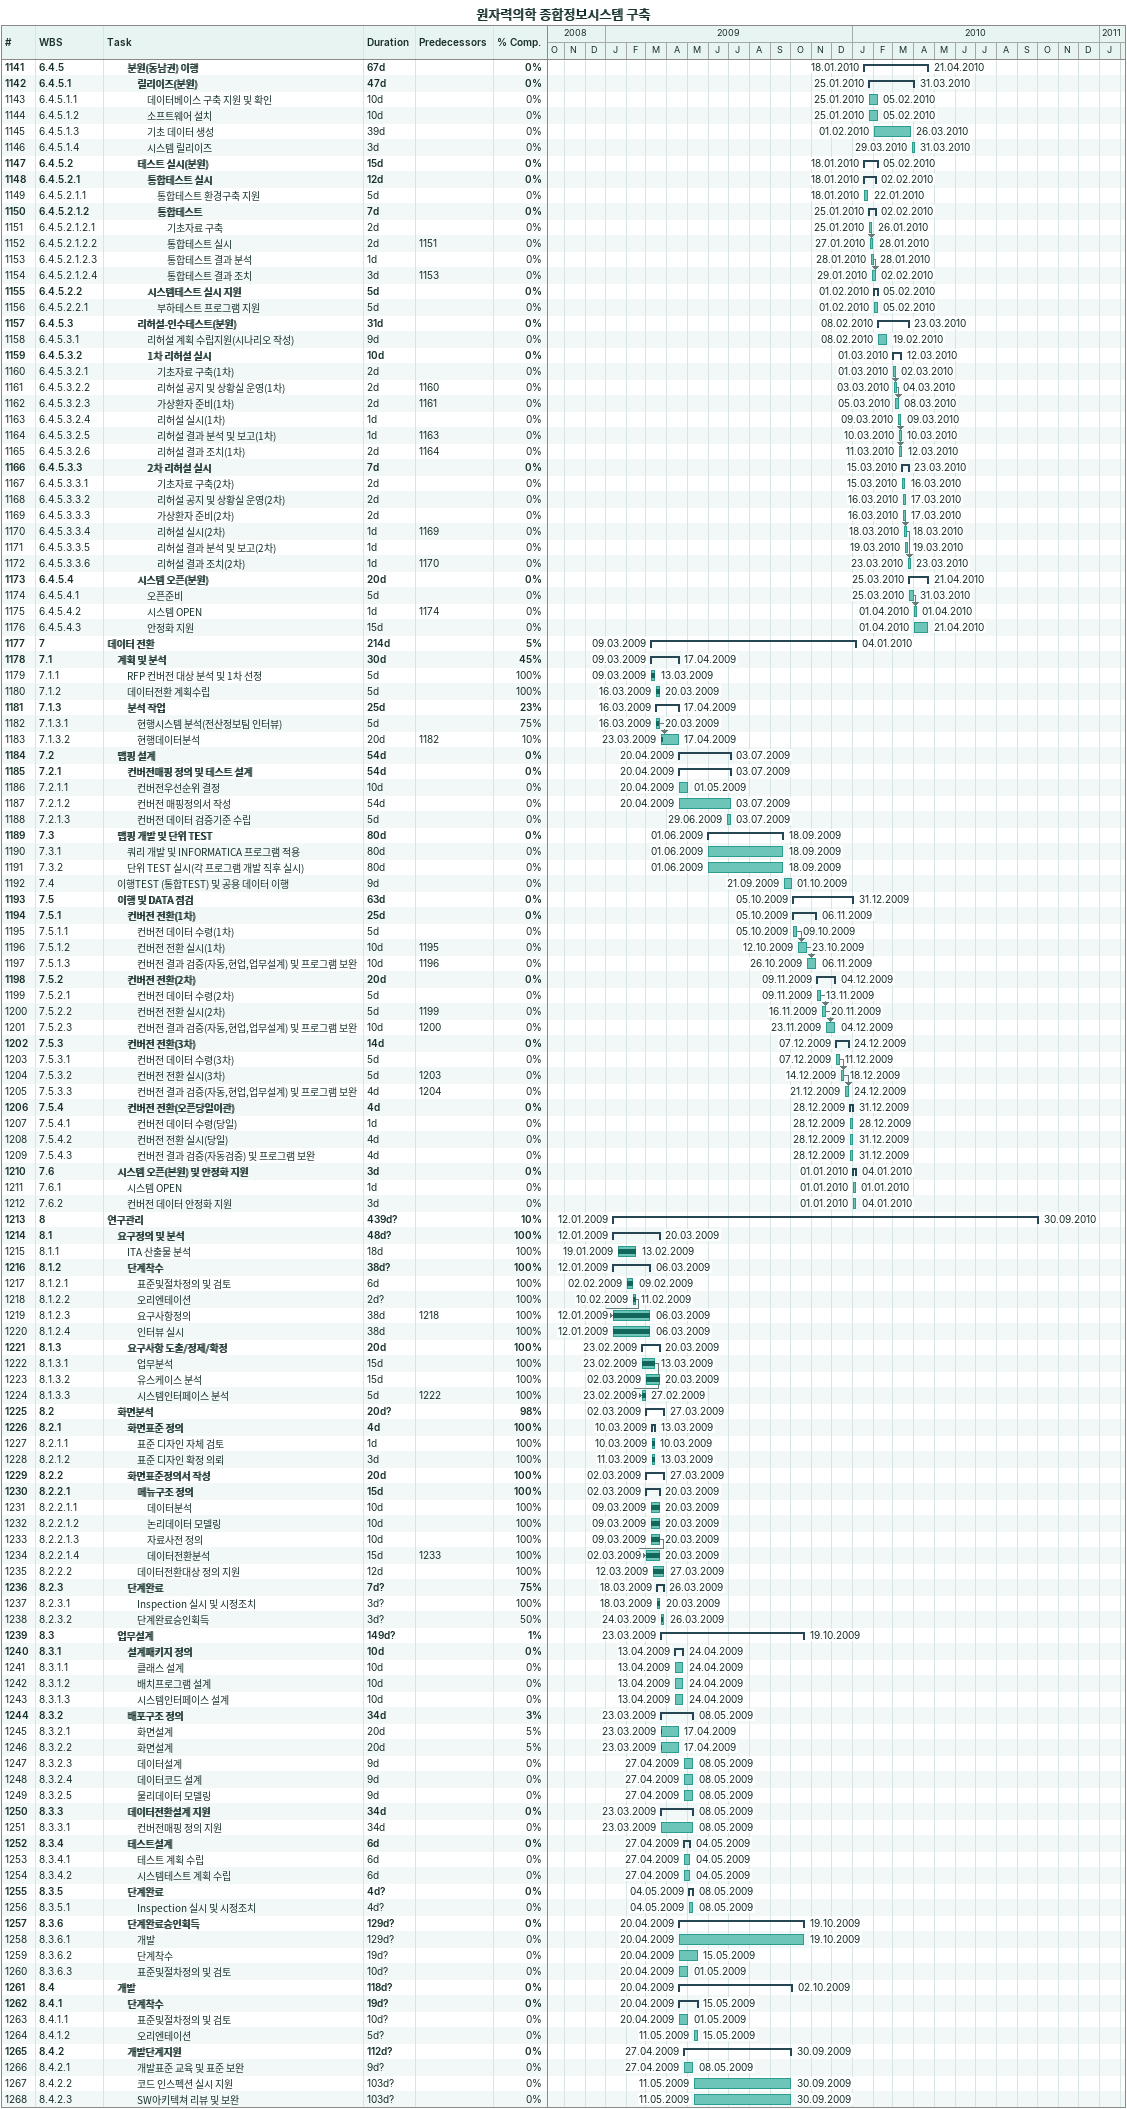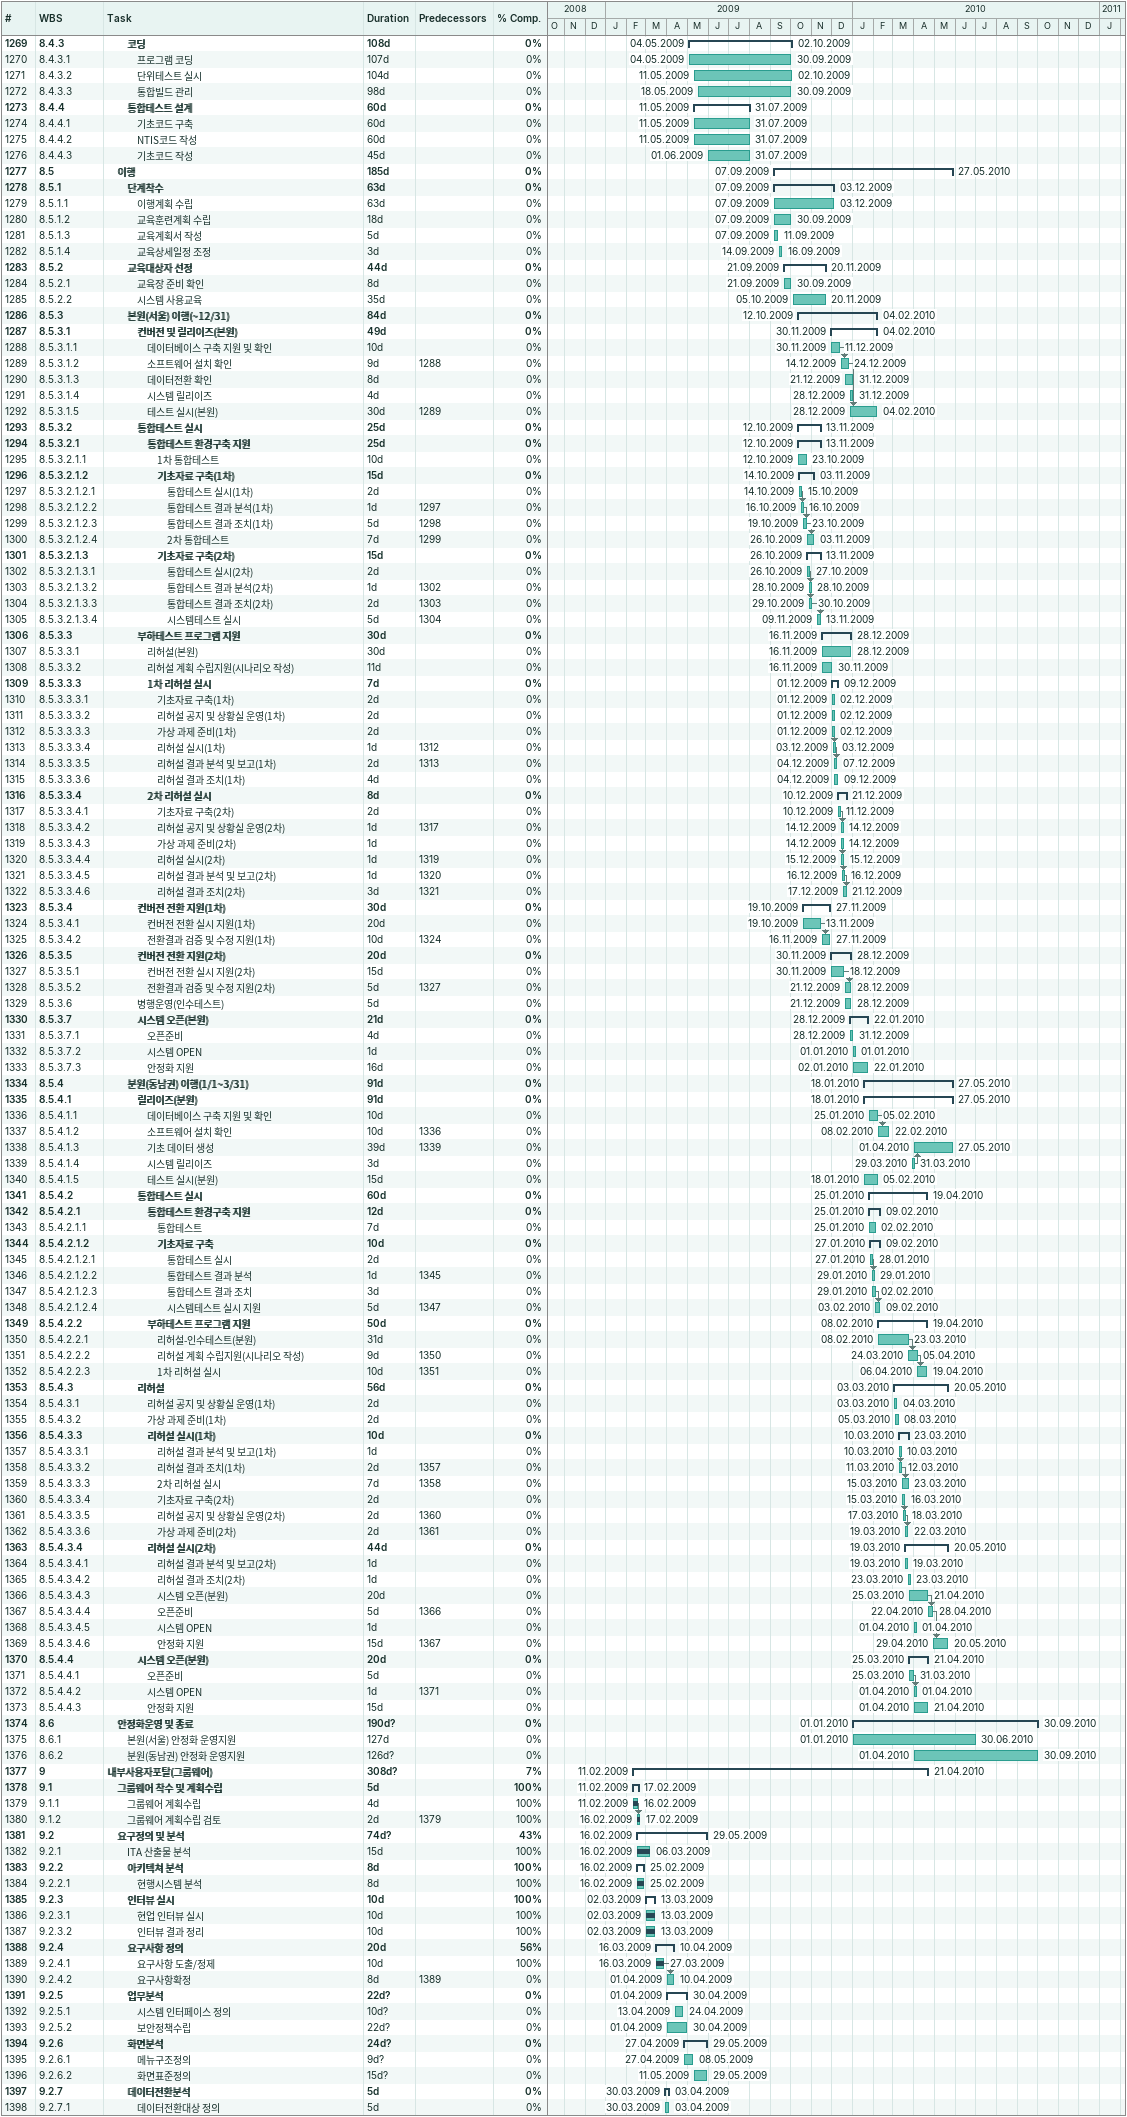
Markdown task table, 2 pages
원자력의학 종합정보시스템 구축

| ID | WBS | Task | Duration | Start | Finish | Predecessors | % complete |
|---|---|---|---|---|---|---|---|
| 1141 | 6.4.5 | **분원(동남권) 이행** | 67d | 2010-01-18 | 2010-04-21 |  | 0 |
| 1142 | 6.4.5.1 | **릴리이즈(분원)** | 47d | 2010-01-25 | 2010-03-31 |  | 0 |
| 1143 | 6.4.5.1.1 | 데이터베이스 구축 지원 및 확인 | 10d | 2010-01-25 | 2010-02-05 |  | 0 |
| 1144 | 6.4.5.1.2 | 소프트웨어 설치 | 10d | 2010-01-25 | 2010-02-05 |  | 0 |
| 1145 | 6.4.5.1.3 | 기초 데이터 생성 | 39d | 2010-02-01 | 2010-03-26 |  | 0 |
| 1146 | 6.4.5.1.4 | 시스템 릴리이즈 | 3d | 2010-03-29 | 2010-03-31 |  | 0 |
| 1147 | 6.4.5.2 | **테스트 실시(분원)** | 15d | 2010-01-18 | 2010-02-05 |  | 0 |
| 1148 | 6.4.5.2.1 | **통합테스트 실시** | 12d | 2010-01-18 | 2010-02-02 |  | 0 |
| 1149 | 6.4.5.2.1.1 | 통합테스트 환경구축 지원 | 5d | 2010-01-18 | 2010-01-22 |  | 0 |
| 1150 | 6.4.5.2.1.2 | **통합테스트** | 7d | 2010-01-25 | 2010-02-02 |  | 0 |
| 1151 | 6.4.5.2.1.2.1 | 기초자료 구축 | 2d | 2010-01-25 | 2010-01-26 |  | 0 |
| 1152 | 6.4.5.2.1.2.2 | 통합테스트 실시 | 2d | 2010-01-27 | 2010-01-28 | 1151 | 0 |
| 1153 | 6.4.5.2.1.2.3 | 통합테스트 결과 분석 | 1d | 2010-01-28 | 2010-01-28 |  | 0 |
| 1154 | 6.4.5.2.1.2.4 | 통합테스트 결과 조치 | 3d | 2010-01-29 | 2010-02-02 | 1153 | 0 |
| 1155 | 6.4.5.2.2 | **시스템테스트 실시 지원** | 5d | 2010-02-01 | 2010-02-05 |  | 0 |
| 1156 | 6.4.5.2.2.1 | 부하테스트 프로그램 지원 | 5d | 2010-02-01 | 2010-02-05 |  | 0 |
| 1157 | 6.4.5.3 | **리허설-인수테스트(분원)** | 31d | 2010-02-08 | 2010-03-23 |  | 0 |
| 1158 | 6.4.5.3.1 | 리허설 계획 수립지원(시나리오 작성) | 9d | 2010-02-08 | 2010-02-19 |  | 0 |
| 1159 | 6.4.5.3.2 | **1차 리허설 실시** | 10d | 2010-03-01 | 2010-03-12 |  | 0 |
| 1160 | 6.4.5.3.2.1 | 기초자료 구축(1차) | 2d | 2010-03-01 | 2010-03-02 |  | 0 |
| 1161 | 6.4.5.3.2.2 | 리허설 공지 및 상황실 운영(1차) | 2d | 2010-03-03 | 2010-03-04 | 1160 | 0 |
| 1162 | 6.4.5.3.2.3 | 가상환자 준비(1차) | 2d | 2010-03-05 | 2010-03-08 | 1161 | 0 |
| 1163 | 6.4.5.3.2.4 | 리허설 실시(1차) | 1d | 2010-03-09 | 2010-03-09 |  | 0 |
| 1164 | 6.4.5.3.2.5 | 리허설 결과 분석 및 보고(1차) | 1d | 2010-03-10 | 2010-03-10 | 1163 | 0 |
| 1165 | 6.4.5.3.2.6 | 리허설 결과 조치(1차) | 2d | 2010-03-11 | 2010-03-12 | 1164 | 0 |
| 1166 | 6.4.5.3.3 | **2차 리허설 실시** | 7d | 2010-03-15 | 2010-03-23 |  | 0 |
| 1167 | 6.4.5.3.3.1 | 기초자료 구축(2차) | 2d | 2010-03-15 | 2010-03-16 |  | 0 |
| 1168 | 6.4.5.3.3.2 | 리허설 공지 및 상황실 운영(2차) | 2d | 2010-03-16 | 2010-03-17 |  | 0 |
| 1169 | 6.4.5.3.3.3 | 가상환자 준비(2차) | 2d | 2010-03-16 | 2010-03-17 |  | 0 |
| 1170 | 6.4.5.3.3.4 | 리허설 실시(2차) | 1d | 2010-03-18 | 2010-03-18 | 1169 | 0 |
| 1171 | 6.4.5.3.3.5 | 리허설 결과 분석 및 보고(2차) | 1d | 2010-03-19 | 2010-03-19 |  | 0 |
| 1172 | 6.4.5.3.3.6 | 리허설 결과 조치(2차) | 1d | 2010-03-23 | 2010-03-23 | 1170 | 0 |
| 1173 | 6.4.5.4 | **시스템 오픈(분원)** | 20d | 2010-03-25 | 2010-04-21 |  | 0 |
| 1174 | 6.4.5.4.1 | 오픈준비 | 5d | 2010-03-25 | 2010-03-31 |  | 0 |
| 1175 | 6.4.5.4.2 | 시스템 OPEN | 1d | 2010-04-01 | 2010-04-01 | 1174 | 0 |
| 1176 | 6.4.5.4.3 | 안정화 지원 | 15d | 2010-04-01 | 2010-04-21 |  | 0 |
| 1177 | 7 | **데이터 전환** | 214d | 2009-03-09 | 2010-01-04 |  | 5 |
| 1178 | 7.1 | **계획 및 분석** | 30d | 2009-03-09 | 2009-04-17 |  | 45 |
| 1179 | 7.1.1 | RFP 컨버전 대상 분석 및 1차 선정 | 5d | 2009-03-09 | 2009-03-13 |  | 100 |
| 1180 | 7.1.2 | 데이터전환 계획수립 | 5d | 2009-03-16 | 2009-03-20 |  | 100 |
| 1181 | 7.1.3 | **분석 작업** | 25d | 2009-03-16 | 2009-04-17 |  | 23 |
| 1182 | 7.1.3.1 | 현행시스템 분석(전산정보팀 인터뷰) | 5d | 2009-03-16 | 2009-03-20 |  | 75 |
| 1183 | 7.1.3.2 | 현행데이터분석 | 20d | 2009-03-23 | 2009-04-17 | 1182 | 10 |
| 1184 | 7.2 | **맵핑 설계** | 54d | 2009-04-20 | 2009-07-03 |  | 0 |
| 1185 | 7.2.1 | **컨버전매핑 정의 및 테스트 설계** | 54d | 2009-04-20 | 2009-07-03 |  | 0 |
| 1186 | 7.2.1.1 | 컨버전우선순위 결정 | 10d | 2009-04-20 | 2009-05-01 |  | 0 |
| 1187 | 7.2.1.2 | 컨버전 매핑정의서 작성 | 54d | 2009-04-20 | 2009-07-03 |  | 0 |
| 1188 | 7.2.1.3 | 컨버전 데이터 검증기준 수립 | 5d | 2009-06-29 | 2009-07-03 |  | 0 |
| 1189 | 7.3 | **맵핑 개발 및 단위 TEST** | 80d | 2009-06-01 | 2009-09-18 |  | 0 |
| 1190 | 7.3.1 | 쿼리 개발 및 INFORMATICA 프로그램 적용 | 80d | 2009-06-01 | 2009-09-18 |  | 0 |
| 1191 | 7.3.2 | 단위 TEST 실시(각 프로그램 개발 직후 실시) | 80d | 2009-06-01 | 2009-09-18 |  | 0 |
| 1192 | 7.4 | 이행TEST (통합TEST) 및 공용 데이터 이행 | 9d | 2009-09-21 | 2009-10-01 |  | 0 |
| 1193 | 7.5 | **이행 및 DATA 점검** | 63d | 2009-10-05 | 2009-12-31 |  | 0 |
| 1194 | 7.5.1 | **컨버전 전환(1차)** | 25d | 2009-10-05 | 2009-11-06 |  | 0 |
| 1195 | 7.5.1.1 | 컨버전 데이터 수령(1차) | 5d | 2009-10-05 | 2009-10-09 |  | 0 |
| 1196 | 7.5.1.2 | 컨버전 전환 실시(1차) | 10d | 2009-10-12 | 2009-10-23 | 1195 | 0 |
| 1197 | 7.5.1.3 | 컨버전 결과 검증(자동,현업,업무설계) 및 프로그램 보완 | 10d | 2009-10-26 | 2009-11-06 | 1196 | 0 |
| 1198 | 7.5.2 | **컨버전 전환(2차)** | 20d | 2009-11-09 | 2009-12-04 |  | 0 |
| 1199 | 7.5.2.1 | 컨버전 데이터 수령(2차) | 5d | 2009-11-09 | 2009-11-13 |  | 0 |
| 1200 | 7.5.2.2 | 컨버전 전환 실시(2차) | 5d | 2009-11-16 | 2009-11-20 | 1199 | 0 |
| 1201 | 7.5.2.3 | 컨버전 결과 검증(자동,현업,업무설계) 및 프로그램 보완 | 10d | 2009-11-23 | 2009-12-04 | 1200 | 0 |
| 1202 | 7.5.3 | **컨버전 전환(3차)** | 14d | 2009-12-07 | 2009-12-24 |  | 0 |
| 1203 | 7.5.3.1 | 컨버전 데이터 수령(3차) | 5d | 2009-12-07 | 2009-12-11 |  | 0 |
| 1204 | 7.5.3.2 | 컨버전 전환 실시(3차) | 5d | 2009-12-14 | 2009-12-18 | 1203 | 0 |
| 1205 | 7.5.3.3 | 컨버전 결과 검증(자동,현업,업무설계) 및 프로그램 보완 | 4d | 2009-12-21 | 2009-12-24 | 1204 | 0 |
| 1206 | 7.5.4 | **컨버전 전환(오픈당일이관)** | 4d | 2009-12-28 | 2009-12-31 |  | 0 |
| 1207 | 7.5.4.1 | 컨버전 데이터 수령(당일) | 1d | 2009-12-28 | 2009-12-28 |  | 0 |
| 1208 | 7.5.4.2 | 컨버전 전환 실시(당일) | 4d | 2009-12-28 | 2009-12-31 |  | 0 |
| 1209 | 7.5.4.3 | 컨버전 결과 검증(자동검증) 및 프로그램 보완 | 4d | 2009-12-28 | 2009-12-31 |  | 0 |
| 1210 | 7.6 | **시스템 오픈(본원) 및 안정화 지원** | 3d | 2010-01-01 | 2010-01-04 |  | 0 |
| 1211 | 7.6.1 | 시스템 OPEN | 1d | 2010-01-01 | 2010-01-01 |  | 0 |
| 1212 | 7.6.2 | 컨버전 데이터 안정화 지원 | 3d | 2010-01-01 | 2010-01-04 |  | 0 |
| 1213 | 8 | **연구관리** | 439d? | 2009-01-12 | 2010-09-30 |  | 10 |
| 1214 | 8.1 | **요구정의 및 분석** | 48d? | 2009-01-12 | 2009-03-20 |  | 100 |
| 1215 | 8.1.1 | ITA 산출물 분석 | 18d | 2009-01-19 | 2009-02-13 |  | 100 |
| 1216 | 8.1.2 | **단계착수** | 38d? | 2009-01-12 | 2009-03-06 |  | 100 |
| 1217 | 8.1.2.1 | 표준및절차정의 및 검토 | 6d | 2009-02-02 | 2009-02-09 |  | 100 |
| 1218 | 8.1.2.2 | 오리엔테이션 | 2d? | 2009-02-10 | 2009-02-11 |  | 100 |
| 1219 | 8.1.2.3 | 요구사항정의 | 38d | 2009-01-12 | 2009-03-06 | 1218 | 100 |
| 1220 | 8.1.2.4 | 인터뷰 실시 | 38d | 2009-01-12 | 2009-03-06 |  | 100 |
| 1221 | 8.1.3 | **요구사항 도출/정제/확정** | 20d | 2009-02-23 | 2009-03-20 |  | 100 |
| 1222 | 8.1.3.1 | 업무분석 | 15d | 2009-02-23 | 2009-03-13 |  | 100 |
| 1223 | 8.1.3.2 | 유스케이스 분석 | 15d | 2009-03-02 | 2009-03-20 |  | 100 |
| 1224 | 8.1.3.3 | 시스템인터페이스 분석 | 5d | 2009-02-23 | 2009-02-27 | 1222 | 100 |
| 1225 | 8.2 | **화면분석** | 20d? | 2009-03-02 | 2009-03-27 |  | 98 |
| 1226 | 8.2.1 | **화면표준 정의** | 4d | 2009-03-10 | 2009-03-13 |  | 100 |
| 1227 | 8.2.1.1 | 표준 디자인 자체 검토 | 1d | 2009-03-10 | 2009-03-10 |  | 100 |
| 1228 | 8.2.1.2 | 표준 디자인 확정 의뢰 | 3d | 2009-03-11 | 2009-03-13 |  | 100 |
| 1229 | 8.2.2 | **화면표준정의서 작성** | 20d | 2009-03-02 | 2009-03-27 |  | 100 |
| 1230 | 8.2.2.1 | **메뉴구조 정의** | 15d | 2009-03-02 | 2009-03-20 |  | 100 |
| 1231 | 8.2.2.1.1 | 데이터분석 | 10d | 2009-03-09 | 2009-03-20 |  | 100 |
| 1232 | 8.2.2.1.2 | 논리데이터 모델링 | 10d | 2009-03-09 | 2009-03-20 |  | 100 |
| 1233 | 8.2.2.1.3 | 자료사전 정의 | 10d | 2009-03-09 | 2009-03-20 |  | 100 |
| 1234 | 8.2.2.1.4 | 데이터전환분석 | 15d | 2009-03-02 | 2009-03-20 | 1233 | 100 |
| 1235 | 8.2.2.2 | 데이터전환대상 정의 지원 | 12d | 2009-03-12 | 2009-03-27 |  | 100 |
| 1236 | 8.2.3 | **단계완료** | 7d? | 2009-03-18 | 2009-03-26 |  | 75 |
| 1237 | 8.2.3.1 | Inspection 실시 및 시정조치 | 3d? | 2009-03-18 | 2009-03-20 |  | 100 |
| 1238 | 8.2.3.2 | 단계완료승인획득 | 3d? | 2009-03-24 | 2009-03-26 |  | 50 |
| 1239 | 8.3 | **업무설계** | 149d? | 2009-03-23 | 2009-10-19 |  | 1 |
| 1240 | 8.3.1 | **설계패키지 정의** | 10d | 2009-04-13 | 2009-04-24 |  | 0 |
| 1241 | 8.3.1.1 | 클래스 설계 | 10d | 2009-04-13 | 2009-04-24 |  | 0 |
| 1242 | 8.3.1.2 | 배치프로그램 설계 | 10d | 2009-04-13 | 2009-04-24 |  | 0 |
| 1243 | 8.3.1.3 | 시스템인터페이스 설계 | 10d | 2009-04-13 | 2009-04-24 |  | 0 |
| 1244 | 8.3.2 | **배포구조 정의** | 34d | 2009-03-23 | 2009-05-08 |  | 3 |
| 1245 | 8.3.2.1 | 화면설계 | 20d | 2009-03-23 | 2009-04-17 |  | 5 |
| 1246 | 8.3.2.2 | 화면설계 | 20d | 2009-03-23 | 2009-04-17 |  | 5 |
| 1247 | 8.3.2.3 | 데이터설계 | 9d | 2009-04-27 | 2009-05-08 |  | 0 |
| 1248 | 8.3.2.4 | 데이터코드 설계 | 9d | 2009-04-27 | 2009-05-08 |  | 0 |
| 1249 | 8.3.2.5 | 물리데이터 모델링 | 9d | 2009-04-27 | 2009-05-08 |  | 0 |
| 1250 | 8.3.3 | **데이터전환설계 지원** | 34d | 2009-03-23 | 2009-05-08 |  | 0 |
| 1251 | 8.3.3.1 | 컨버전매핑 정의 지원 | 34d | 2009-03-23 | 2009-05-08 |  | 0 |
| 1252 | 8.3.4 | **테스트설계** | 6d | 2009-04-27 | 2009-05-04 |  | 0 |
| 1253 | 8.3.4.1 | 테스트 계획 수립 | 6d | 2009-04-27 | 2009-05-04 |  | 0 |
| 1254 | 8.3.4.2 | 시스템테스트 계획 수립 | 6d | 2009-04-27 | 2009-05-04 |  | 0 |
| 1255 | 8.3.5 | **단계완료** | 4d? | 2009-05-04 | 2009-05-08 |  | 0 |
| 1256 | 8.3.5.1 | Inspection 실시 및 시정조치 | 4d? | 2009-05-04 | 2009-05-08 |  | 0 |
| 1257 | 8.3.6 | **단계완료승인획득** | 129d? | 2009-04-20 | 2009-10-19 |  | 0 |
| 1258 | 8.3.6.1 | 개발 | 129d? | 2009-04-20 | 2009-10-19 |  | 0 |
| 1259 | 8.3.6.2 | 단계착수 | 19d? | 2009-04-20 | 2009-05-15 |  | 0 |
| 1260 | 8.3.6.3 | 표준및절차정의 및 검토 | 10d? | 2009-04-20 | 2009-05-01 |  | 0 |
| 1261 | 8.4 | **개발** | 118d? | 2009-04-20 | 2009-10-02 |  | 0 |
| 1262 | 8.4.1 | **단계착수** | 19d? | 2009-04-20 | 2009-05-15 |  | 0 |
| 1263 | 8.4.1.1 | 표준및절차정의 및 검토 | 10d? | 2009-04-20 | 2009-05-01 |  | 0 |
| 1264 | 8.4.1.2 | 오리엔테이션 | 5d? | 2009-05-11 | 2009-05-15 |  | 0 |
| 1265 | 8.4.2 | **개발단계지원** | 112d? | 2009-04-27 | 2009-09-30 |  | 0 |
| 1266 | 8.4.2.1 | 개발표준 교육 및 표준 보완 | 9d? | 2009-04-27 | 2009-05-08 |  | 0 |
| 1267 | 8.4.2.2 | 코드 인스펙션 실시 지원 | 103d? | 2009-05-11 | 2009-09-30 |  | 0 |
| 1268 | 8.4.2.3 | SW아키텍쳐 리뷰 및 보완 | 103d? | 2009-05-11 | 2009-09-30 |  | 0 |
| 1269 | 8.4.3 | **코딩** | 108d | 2009-05-04 | 2009-10-02 |  | 0 |
| 1270 | 8.4.3.1 | 프로그램 코딩 | 107d | 2009-05-04 | 2009-09-30 |  | 0 |
| 1271 | 8.4.3.2 | 단위테스트 실시 | 104d | 2009-05-11 | 2009-10-02 |  | 0 |
| 1272 | 8.4.3.3 | 통합빌드 관리 | 98d | 2009-05-18 | 2009-09-30 |  | 0 |
| 1273 | 8.4.4 | **통합테스트 설계** | 60d | 2009-05-11 | 2009-07-31 |  | 0 |
| 1274 | 8.4.4.1 | 기초코드 구축 | 60d | 2009-05-11 | 2009-07-31 |  | 0 |
| 1275 | 8.4.4.2 | NTIS코드 작성 | 60d | 2009-05-11 | 2009-07-31 |  | 0 |
| 1276 | 8.4.4.3 | 기초코드 작성 | 45d | 2009-06-01 | 2009-07-31 |  | 0 |
| 1277 | 8.5 | **이행** | 185d | 2009-09-07 | 2010-05-27 |  | 0 |
| 1278 | 8.5.1 | **단계착수** | 63d | 2009-09-07 | 2009-12-03 |  | 0 |
| 1279 | 8.5.1.1 | 이행계획 수립 | 63d | 2009-09-07 | 2009-12-03 |  | 0 |
| 1280 | 8.5.1.2 | 교육훈련계획 수립 | 18d | 2009-09-07 | 2009-09-30 |  | 0 |
| 1281 | 8.5.1.3 | 교육계획서 작성 | 5d | 2009-09-07 | 2009-09-11 |  | 0 |
| 1282 | 8.5.1.4 | 교육상세일정 조정 | 3d | 2009-09-14 | 2009-09-16 |  | 0 |
| 1283 | 8.5.2 | **교육대상자 선정** | 44d | 2009-09-21 | 2009-11-20 |  | 0 |
| 1284 | 8.5.2.1 | 교육장 준비 확인 | 8d | 2009-09-21 | 2009-09-30 |  | 0 |
| 1285 | 8.5.2.2 | 시스템 사용교육 | 35d | 2009-10-05 | 2009-11-20 |  | 0 |
| 1286 | 8.5.3 | **본원(서울) 이행(~12/31)** | 84d | 2009-10-12 | 2010-02-04 |  | 0 |
| 1287 | 8.5.3.1 | **컨버전 및 릴리이즈(본원)** | 49d | 2009-11-30 | 2010-02-04 |  | 0 |
| 1288 | 8.5.3.1.1 | 데이터베이스 구축 지원 및 확인 | 10d | 2009-11-30 | 2009-12-11 |  | 0 |
| 1289 | 8.5.3.1.2 | 소프트웨어 설치 확인 | 9d | 2009-12-14 | 2009-12-24 | 1288 | 0 |
| 1290 | 8.5.3.1.3 | 데이터전환 확인 | 8d | 2009-12-21 | 2009-12-31 |  | 0 |
| 1291 | 8.5.3.1.4 | 시스템 릴리이즈 | 4d | 2009-12-28 | 2009-12-31 |  | 0 |
| 1292 | 8.5.3.1.5 | 테스트 실시(본원) | 30d | 2009-12-28 | 2010-02-04 | 1289 | 0 |
| 1293 | 8.5.3.2 | **통합테스트 실시** | 25d | 2009-10-12 | 2009-11-13 |  | 0 |
| 1294 | 8.5.3.2.1 | **통합테스트 환경구축 지원** | 25d | 2009-10-12 | 2009-11-13 |  | 0 |
| 1295 | 8.5.3.2.1.1 | 1차 통합테스트 | 10d | 2009-10-12 | 2009-10-23 |  | 0 |
| 1296 | 8.5.3.2.1.2 | **기초자료 구축(1차)** | 15d | 2009-10-14 | 2009-11-03 |  | 0 |
| 1297 | 8.5.3.2.1.2.1 | 통합테스트 실시(1차) | 2d | 2009-10-14 | 2009-10-15 |  | 0 |
| 1298 | 8.5.3.2.1.2.2 | 통합테스트 결과 분석(1차) | 1d | 2009-10-16 | 2009-10-16 | 1297 | 0 |
| 1299 | 8.5.3.2.1.2.3 | 통합테스트 결과 조치(1차) | 5d | 2009-10-19 | 2009-10-23 | 1298 | 0 |
| 1300 | 8.5.3.2.1.2.4 | 2차 통합테스트 | 7d | 2009-10-26 | 2009-11-03 | 1299 | 0 |
| 1301 | 8.5.3.2.1.3 | **기초자료 구축(2차)** | 15d | 2009-10-26 | 2009-11-13 |  | 0 |
| 1302 | 8.5.3.2.1.3.1 | 통합테스트 실시(2차) | 2d | 2009-10-26 | 2009-10-27 |  | 0 |
| 1303 | 8.5.3.2.1.3.2 | 통합테스트 결과 분석(2차) | 1d | 2009-10-28 | 2009-10-28 | 1302 | 0 |
| 1304 | 8.5.3.2.1.3.3 | 통합테스트 결과 조치(2차) | 2d | 2009-10-29 | 2009-10-30 | 1303 | 0 |
| 1305 | 8.5.3.2.1.3.4 | 시스템테스트 실시 | 5d | 2009-11-09 | 2009-11-13 | 1304 | 0 |
| 1306 | 8.5.3.3 | **부하테스트 프로그램 지원** | 30d | 2009-11-16 | 2009-12-28 |  | 0 |
| 1307 | 8.5.3.3.1 | 리허설(본원) | 30d | 2009-11-16 | 2009-12-28 |  | 0 |
| 1308 | 8.5.3.3.2 | 리허설 계획 수립지원(시나리오 작성) | 11d | 2009-11-16 | 2009-11-30 |  | 0 |
| 1309 | 8.5.3.3.3 | **1차 리허설 실시** | 7d | 2009-12-01 | 2009-12-09 |  | 0 |
| 1310 | 8.5.3.3.3.1 | 기초자료 구축(1차) | 2d | 2009-12-01 | 2009-12-02 |  | 0 |
| 1311 | 8.5.3.3.3.2 | 리허설 공지 및 상황실 운영(1차) | 2d | 2009-12-01 | 2009-12-02 |  | 0 |
| 1312 | 8.5.3.3.3.3 | 가상 과제 준비(1차) | 2d | 2009-12-01 | 2009-12-02 |  | 0 |
| 1313 | 8.5.3.3.3.4 | 리허설 실시(1차) | 1d | 2009-12-03 | 2009-12-03 | 1312 | 0 |
| 1314 | 8.5.3.3.3.5 | 리허설 결과 분석 및 보고(1차) | 2d | 2009-12-04 | 2009-12-07 | 1313 | 0 |
| 1315 | 8.5.3.3.3.6 | 리허설 결과 조치(1차) | 4d | 2009-12-04 | 2009-12-09 |  | 0 |
| 1316 | 8.5.3.3.4 | **2차 리허설 실시** | 8d | 2009-12-10 | 2009-12-21 |  | 0 |
| 1317 | 8.5.3.3.4.1 | 기초자료 구축(2차) | 2d | 2009-12-10 | 2009-12-11 |  | 0 |
| 1318 | 8.5.3.3.4.2 | 리허설 공지 및 상황실 운영(2차) | 1d | 2009-12-14 | 2009-12-14 | 1317 | 0 |
| 1319 | 8.5.3.3.4.3 | 가상 과제 준비(2차) | 1d | 2009-12-14 | 2009-12-14 |  | 0 |
| 1320 | 8.5.3.3.4.4 | 리허설 실시(2차) | 1d | 2009-12-15 | 2009-12-15 | 1319 | 0 |
| 1321 | 8.5.3.3.4.5 | 리허설 결과 분석 및 보고(2차) | 1d | 2009-12-16 | 2009-12-16 | 1320 | 0 |
| 1322 | 8.5.3.3.4.6 | 리허설 결과 조치(2차) | 3d | 2009-12-17 | 2009-12-21 | 1321 | 0 |
| 1323 | 8.5.3.4 | **컨버전 전환 지원(1차)** | 30d | 2009-10-19 | 2009-11-27 |  | 0 |
| 1324 | 8.5.3.4.1 | 컨버전 전환 실시 지원(1차) | 20d | 2009-10-19 | 2009-11-13 |  | 0 |
| 1325 | 8.5.3.4.2 | 전환결과 검증 및 수정 지원(1차) | 10d | 2009-11-16 | 2009-11-27 | 1324 | 0 |
| 1326 | 8.5.3.5 | **컨버전 전환 지원(2차)** | 20d | 2009-11-30 | 2009-12-28 |  | 0 |
| 1327 | 8.5.3.5.1 | 컨버전 전환 실시 지원(2차) | 15d | 2009-11-30 | 2009-12-18 |  | 0 |
| 1328 | 8.5.3.5.2 | 전환결과 검증 및 수정 지원(2차) | 5d | 2009-12-21 | 2009-12-28 | 1327 | 0 |
| 1329 | 8.5.3.6 | 병행운영(인수테스트) | 5d | 2009-12-21 | 2009-12-28 |  | 0 |
| 1330 | 8.5.3.7 | **시스템 오픈(본원)** | 21d | 2009-12-28 | 2010-01-22 |  | 0 |
| 1331 | 8.5.3.7.1 | 오픈준비 | 4d | 2009-12-28 | 2009-12-31 |  | 0 |
| 1332 | 8.5.3.7.2 | 시스템 OPEN | 1d | 2010-01-01 | 2010-01-01 |  | 0 |
| 1333 | 8.5.3.7.3 | 안정화 지원 | 16d | 2010-01-02 | 2010-01-22 |  | 0 |
| 1334 | 8.5.4 | **분원(동남권) 이행(1/1~3/31)** | 91d | 2010-01-18 | 2010-05-27 |  | 0 |
| 1335 | 8.5.4.1 | **릴리이즈(분원)** | 91d | 2010-01-18 | 2010-05-27 |  | 0 |
| 1336 | 8.5.4.1.1 | 데이터베이스 구축 지원 및 확인 | 10d | 2010-01-25 | 2010-02-05 |  | 0 |
| 1337 | 8.5.4.1.2 | 소프트웨어 설치 확인 | 10d | 2010-02-08 | 2010-02-22 | 1336 | 0 |
| 1338 | 8.5.4.1.3 | 기초 데이터 생성 | 39d | 2010-04-01 | 2010-05-27 | 1339 | 0 |
| 1339 | 8.5.4.1.4 | 시스템 릴리이즈 | 3d | 2010-03-29 | 2010-03-31 |  | 0 |
| 1340 | 8.5.4.1.5 | 테스트 실시(분원) | 15d | 2010-01-18 | 2010-02-05 |  | 0 |
| 1341 | 8.5.4.2 | **통합테스트 실시** | 60d | 2010-01-25 | 2010-04-19 |  | 0 |
| 1342 | 8.5.4.2.1 | **통합테스트 환경구축 지원** | 12d | 2010-01-25 | 2010-02-09 |  | 0 |
| 1343 | 8.5.4.2.1.1 | 통합테스트 | 7d | 2010-01-25 | 2010-02-02 |  | 0 |
| 1344 | 8.5.4.2.1.2 | **기초자료 구축** | 10d | 2010-01-27 | 2010-02-09 |  | 0 |
| 1345 | 8.5.4.2.1.2.1 | 통합테스트 실시 | 2d | 2010-01-27 | 2010-01-28 |  | 0 |
| 1346 | 8.5.4.2.1.2.2 | 통합테스트 결과 분석 | 1d | 2010-01-29 | 2010-01-29 | 1345 | 0 |
| 1347 | 8.5.4.2.1.2.3 | 통합테스트 결과 조치 | 3d | 2010-01-29 | 2010-02-02 |  | 0 |
| 1348 | 8.5.4.2.1.2.4 | 시스템테스트 실시 지원 | 5d | 2010-02-03 | 2010-02-09 | 1347 | 0 |
| 1349 | 8.5.4.2.2 | **부하테스트 프로그램 지원** | 50d | 2010-02-08 | 2010-04-19 |  | 0 |
| 1350 | 8.5.4.2.2.1 | 리허설-인수테스트(분원) | 31d | 2010-02-08 | 2010-03-23 |  | 0 |
| 1351 | 8.5.4.2.2.2 | 리허설 계획 수립지원(시나리오 작성) | 9d | 2010-03-24 | 2010-04-05 | 1350 | 0 |
| 1352 | 8.5.4.2.2.3 | 1차 리허설 실시 | 10d | 2010-04-06 | 2010-04-19 | 1351 | 0 |
| 1353 | 8.5.4.3 | **리허설** | 56d | 2010-03-03 | 2010-05-20 |  | 0 |
| 1354 | 8.5.4.3.1 | 리허설 공지 및 상황실 운영(1차) | 2d | 2010-03-03 | 2010-03-04 |  | 0 |
| 1355 | 8.5.4.3.2 | 가상 과제 준비(1차) | 2d | 2010-03-05 | 2010-03-08 |  | 0 |
| 1356 | 8.5.4.3.3 | **리허설 실시(1차)** | 10d | 2010-03-10 | 2010-03-23 |  | 0 |
| 1357 | 8.5.4.3.3.1 | 리허설 결과 분석 및 보고(1차) | 1d | 2010-03-10 | 2010-03-10 |  | 0 |
| 1358 | 8.5.4.3.3.2 | 리허설 결과 조치(1차) | 2d | 2010-03-11 | 2010-03-12 | 1357 | 0 |
| 1359 | 8.5.4.3.3.3 | 2차 리허설 실시 | 7d | 2010-03-15 | 2010-03-23 | 1358 | 0 |
| 1360 | 8.5.4.3.3.4 | 기초자료 구축(2차) | 2d | 2010-03-15 | 2010-03-16 |  | 0 |
| 1361 | 8.5.4.3.3.5 | 리허설 공지 및 상황실 운영(2차) | 2d | 2010-03-17 | 2010-03-18 | 1360 | 0 |
| 1362 | 8.5.4.3.3.6 | 가상 과제 준비(2차) | 2d | 2010-03-19 | 2010-03-22 | 1361 | 0 |
| 1363 | 8.5.4.3.4 | **리허설 실시(2차)** | 44d | 2010-03-19 | 2010-05-20 |  | 0 |
| 1364 | 8.5.4.3.4.1 | 리허설 결과 분석 및 보고(2차) | 1d | 2010-03-19 | 2010-03-19 |  | 0 |
| 1365 | 8.5.4.3.4.2 | 리허설 결과 조치(2차) | 1d | 2010-03-23 | 2010-03-23 |  | 0 |
| 1366 | 8.5.4.3.4.3 | 시스템 오픈(분원) | 20d | 2010-03-25 | 2010-04-21 |  | 0 |
| 1367 | 8.5.4.3.4.4 | 오픈준비 | 5d | 2010-04-22 | 2010-04-28 | 1366 | 0 |
| 1368 | 8.5.4.3.4.5 | 시스템 OPEN | 1d | 2010-04-01 | 2010-04-01 |  | 0 |
| 1369 | 8.5.4.3.4.6 | 안정화 지원 | 15d | 2010-04-29 | 2010-05-20 | 1367 | 0 |
| 1370 | 8.5.4.4 | **시스템 오픈(분원)** | 20d | 2010-03-25 | 2010-04-21 |  | 0 |
| 1371 | 8.5.4.4.1 | 오픈준비 | 5d | 2010-03-25 | 2010-03-31 |  | 0 |
| 1372 | 8.5.4.4.2 | 시스템 OPEN | 1d | 2010-04-01 | 2010-04-01 | 1371 | 0 |
| 1373 | 8.5.4.4.3 | 안정화 지원 | 15d | 2010-04-01 | 2010-04-21 |  | 0 |
| 1374 | 8.6 | **안정화운영 및 종료** | 190d? | 2010-01-01 | 2010-09-30 |  | 0 |
| 1375 | 8.6.1 | 본원(서울) 안정화 운영지원 | 127d | 2010-01-01 | 2010-06-30 |  | 0 |
| 1376 | 8.6.2 | 분원(동남권) 안정화 운영지원 | 126d? | 2010-04-01 | 2010-09-30 |  | 0 |
| 1377 | 9 | **내부사용자포탈(그룹웨어)** | 308d? | 2009-02-11 | 2010-04-21 |  | 7 |
| 1378 | 9.1 | **그룹웨어 착수 및 계획수립** | 5d | 2009-02-11 | 2009-02-17 |  | 100 |
| 1379 | 9.1.1 | 그룹웨어 계획수립 | 4d | 2009-02-11 | 2009-02-16 |  | 100 |
| 1380 | 9.1.2 | 그룹웨어 계획수립 검토 | 2d | 2009-02-16 | 2009-02-17 | 1379 | 100 |
| 1381 | 9.2 | **요구정의 및 분석** | 74d? | 2009-02-16 | 2009-05-29 |  | 43 |
| 1382 | 9.2.1 | ITA 산출물 분석 | 15d | 2009-02-16 | 2009-03-06 |  | 100 |
| 1383 | 9.2.2 | **아키텍쳐 분석** | 8d | 2009-02-16 | 2009-02-25 |  | 100 |
| 1384 | 9.2.2.1 | 현행시스템 분석 | 8d | 2009-02-16 | 2009-02-25 |  | 100 |
| 1385 | 9.2.3 | **인터뷰 실시** | 10d | 2009-03-02 | 2009-03-13 |  | 100 |
| 1386 | 9.2.3.1 | 현업 인터뷰 실시 | 10d | 2009-03-02 | 2009-03-13 |  | 100 |
| 1387 | 9.2.3.2 | 인터뷰 결과 정리 | 10d | 2009-03-02 | 2009-03-13 |  | 100 |
| 1388 | 9.2.4 | **요구사항 정의** | 20d | 2009-03-16 | 2009-04-10 |  | 56 |
| 1389 | 9.2.4.1 | 요구사항 도출/정제 | 10d | 2009-03-16 | 2009-03-27 |  | 100 |
| 1390 | 9.2.4.2 | 요구사항확정 | 8d | 2009-04-01 | 2009-04-10 | 1389 | 0 |
| 1391 | 9.2.5 | **업무분석** | 22d? | 2009-04-01 | 2009-04-30 |  | 0 |
| 1392 | 9.2.5.1 | 시스템 인터페이스 정의 | 10d? | 2009-04-13 | 2009-04-24 |  | 0 |
| 1393 | 9.2.5.2 | 보안정책수립 | 22d? | 2009-04-01 | 2009-04-30 |  | 0 |
| 1394 | 9.2.6 | **화면분석** | 24d? | 2009-04-27 | 2009-05-29 |  | 0 |
| 1395 | 9.2.6.1 | 메뉴구조정의 | 9d? | 2009-04-27 | 2009-05-08 |  | 0 |
| 1396 | 9.2.6.2 | 화면표준정의 | 15d? | 2009-05-11 | 2009-05-29 |  | 0 |
| 1397 | 9.2.7 | **데이터전환분석** | 5d | 2009-03-30 | 2009-04-03 |  | 0 |
| 1398 | 9.2.7.1 | 데이터전환대상 정의 | 5d | 2009-03-30 | 2009-04-03 |  | 0 |
